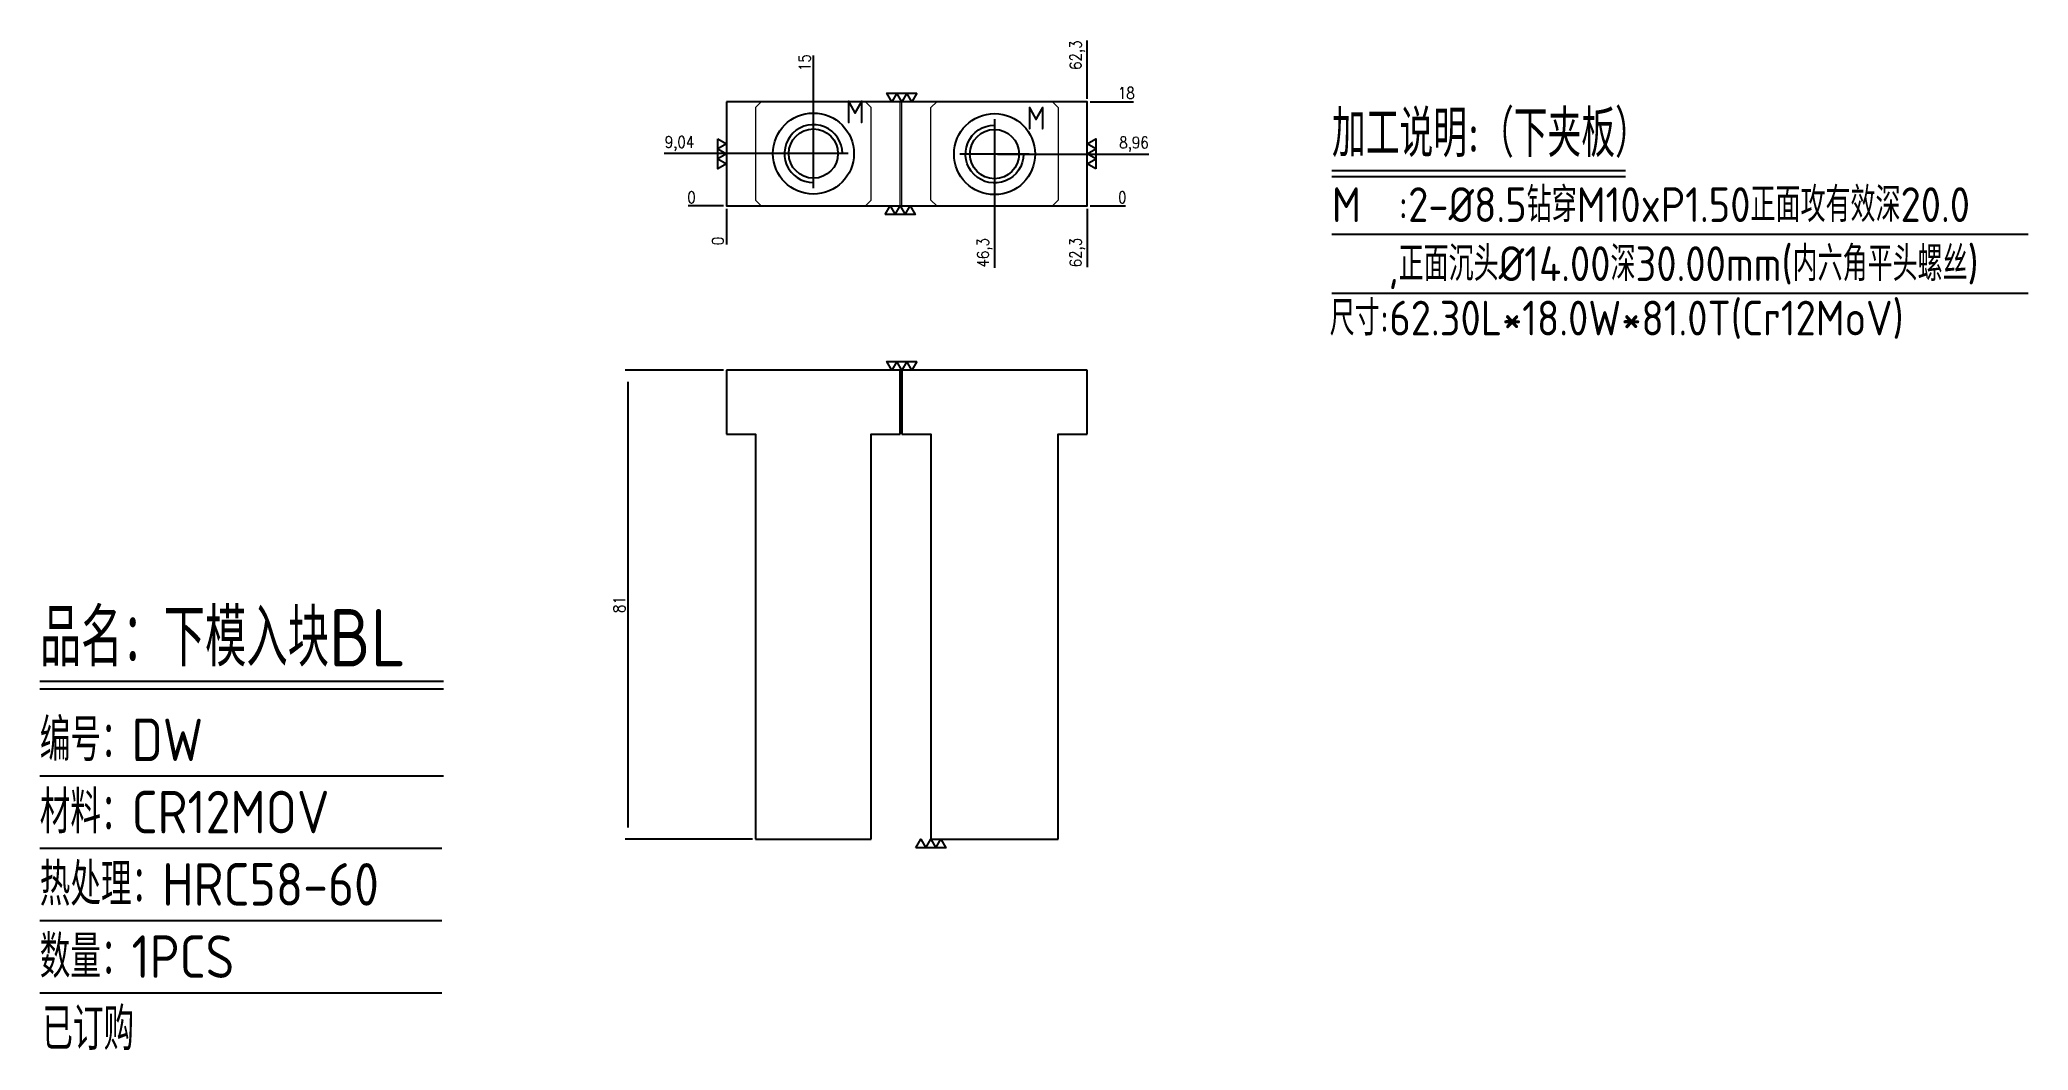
# Model space of a CAD drawing. Header units: millimetres. Extents: x 111879 to 112222, y -5208 to -5033.
import ezdxf
from ezdxf.enums import TextEntityAlignment as Align

# ---------------------------------------------------------------- set-up
doc = ezdxf.new("R2010")
doc.units = ezdxf.units.MM
doc.linetypes.add('CENTER', pattern=[0])
doc.linetypes.add('HIDDEN', pattern=[0])
for name, color, linetype in [('DIM', 4, 'Continuous'), ('PH2_P', 2, 'Continuous'), ('PRESS', 3, 'Continuous'), ('TEXT', 4, 'Continuous')]:
    doc.layers.add(name, color=color, linetype=linetype)
doc.styles.add('gbenor', font='gbenor.shx', dxfattribs={"bigfont": 'gbcbig.shx'})
doc.styles.get("Standard").update_dxf_attribs({"font": 'txt.shx', "width": 0.85, "bigfont": 'ctxt.shx'})
doc.dimstyles.new('T-2-WX', dxfattribs={"dimtxt": 2, "dimasz": 2, "dimexe": 0.5, "dimexo": 0.5, "dimgap": 0.5, "dimtad": 1, "dimtxsty": 'Standard', "dimblk": 'OPEN30', "dimcen": 0, "dimazin": 3, "dimtfac": 1, "dimtmove": 0, "dimatfit": 3, "dimldrblk": 'OPEN30', "dimlwd": -1, "dimlwe": -1})

# ---------------------------------------------------------------- blocks, each defined once
blk = doc.blocks.new('*D7579')
at = {"layer": 'Defpoints', "color": 0}
for p in [(111997.3, -5061.75), (112059.6, -5061.75), (112064.6, -5061.75)]:
    blk.add_point(p, dxfattribs=at)
at = {"layer": 'DIM', "color": 0}
blk.add_line((112060.1, -5061.75), (112066.24, -5061.75), dxfattribs=at)
at = {"layer": 'DIM', "color": 0, "insert": (112065.67, -5060.25), "char_height": 2, "attachment_point": 5}
blk.add_mtext('0', dxfattribs=at)
blk = doc.blocks.new('_Open30')
blk = doc.blocks.new('*D7580')
at = {"layer": 'Defpoints', "color": 0}
for p in [(112043.6, -5052.79), (112064.6, -5052.79), (111997.3, -5061.75)]:
    blk.add_point(p, dxfattribs=at)
at = {"layer": 'DIM', "color": 0}
for p, q in [((112044.1, -5052.79), (112056.6, -5052.79)), ((112056.6, -5052.79), (112060.6, -5052.79)), ((112060.6, -5052.79), (112070.28, -5052.79))]:
    blk.add_line(p, q, dxfattribs=at)
at = {"layer": 'DIM', "color": 0, "insert": (112067.69, -5051.1), "char_height": 2, "attachment_point": 5}
blk.add_mtext('8,96', dxfattribs=at)
blk = doc.blocks.new('*D7581')
at = {"layer": 'Defpoints', "color": 0}
for p in [(112059.6, -5043.75), (112064.6, -5043.75), (111997.3, -5061.75)]:
    blk.add_point(p, dxfattribs=at)
at = {"layer": 'DIM', "color": 0}
blk.add_line((112060.1, -5043.75), (112067.61, -5043.75), dxfattribs=at)
at = {"layer": 'DIM', "color": 0, "insert": (112066.36, -5042.25), "char_height": 2, "attachment_point": 5}
blk.add_mtext('18', dxfattribs=at)
blk = doc.blocks.new('*D7582')
at = {"layer": 'Defpoints', "color": 0}
for p in [(111992.3, -5061.75), (111997.3, -5061.75), (111997.3, -5061.75)]:
    blk.add_point(p, dxfattribs=at)
at = {"layer": 'DIM', "color": 0}
blk.add_line((111996.8, -5061.75), (111990.67, -5061.75), dxfattribs=at)
at = {"layer": 'DIM', "color": 0, "insert": (111991.24, -5060.25), "char_height": 2, "attachment_point": 5}
blk.add_mtext('0', dxfattribs=at)
blk = doc.blocks.new('*D7583')
at = {"layer": 'Defpoints', "color": 0}
for p in [(111992.3, -5052.7), (112012.3, -5052.71), (111997.3, -5061.75)]:
    blk.add_point(p, dxfattribs=at)
at = {"layer": 'DIM', "color": 0}
for p, q in [((111996.3, -5052.7), (111986.54, -5052.7)), ((112000.3, -5052.71), (111996.3, -5052.7)), ((112011.8, -5052.71), (112000.3, -5052.71))]:
    blk.add_line(p, q, dxfattribs=at)
at = {"layer": 'DIM', "color": 0, "insert": (111989.17, -5051.01), "char_height": 2, "attachment_point": 5}
blk.add_mtext('9,04', dxfattribs=at)
blk = doc.blocks.new('*D7584')
at = {"layer": 'Defpoints', "color": 0}
for p in [(111997.3, -5061.75), (112059.6, -5061.75), (112059.6, -5066.75)]:
    blk.add_point(p, dxfattribs=at)
at = {"layer": 'DIM', "color": 0}
blk.add_line((112059.6, -5062.25), (112059.6, -5072.35), dxfattribs=at)
at = {"layer": 'DIM', "color": 0, "insert": (112057.91, -5069.8), "char_height": 2, "attachment_point": 5, "rotation": 90}
blk.add_mtext('62,3', dxfattribs=at)
blk = doc.blocks.new('*D7585')
at = {"layer": 'Defpoints', "color": 0}
for p in [(112043.6, -5052.79), (111997.3, -5061.75), (112043.6, -5066.75)]:
    blk.add_point(p, dxfattribs=at)
at = {"layer": 'DIM', "color": 0}
blk.add_line((112043.6, -5053.29), (112043.6, -5072.43), dxfattribs=at)
at = {"layer": 'DIM', "color": 0, "insert": (112041.91, -5069.84), "char_height": 2, "attachment_point": 5, "rotation": 90}
blk.add_mtext('46,3', dxfattribs=at)
blk = doc.blocks.new('*D7586')
at = {"layer": 'Defpoints', "color": 0}
for p in [(111997.3, -5061.75), (111997.3, -5061.75), (111997.3, -5066.75)]:
    blk.add_point(p, dxfattribs=at)
at = {"layer": 'DIM', "color": 0}
blk.add_line((111997.3, -5062.25), (111997.3, -5068.38), dxfattribs=at)
at = {"layer": 'DIM', "color": 0, "insert": (111995.8, -5067.81), "char_height": 2, "attachment_point": 5, "rotation": 90}
blk.add_mtext('0', dxfattribs=at)
blk = doc.blocks.new('*D7587')
at = {"layer": 'Defpoints', "color": 0}
for p in [(112059.6, -5038.75), (112059.6, -5043.75), (111997.3, -5061.75)]:
    blk.add_point(p, dxfattribs=at)
at = {"layer": 'DIM', "color": 0}
blk.add_line((112059.6, -5043.25), (112059.6, -5033.15), dxfattribs=at)
at = {"layer": 'DIM', "color": 0, "insert": (112057.91, -5035.7), "char_height": 2, "attachment_point": 5, "rotation": 90}
blk.add_mtext('62,3', dxfattribs=at)
blk = doc.blocks.new('*D7588')
at = {"layer": 'Defpoints', "color": 0}
for p in [(112012.3, -5038.75), (112012.3, -5052.71), (111997.3, -5061.75)]:
    blk.add_point(p, dxfattribs=at)
at = {"layer": 'DIM', "color": 0}
blk.add_line((112012.3, -5052.21), (112012.3, -5035.74), dxfattribs=at)
at = {"layer": 'DIM', "color": 0, "insert": (112010.8, -5036.99), "char_height": 2, "attachment_point": 5, "rotation": 90}
blk.add_mtext('15', dxfattribs=at)
blk = doc.blocks.new('*D7589')
at = {"layer": 'Defpoints', "color": 0}
for p in [(111997.3, -5090.11), (111980.26, -5171.11), (112002.3, -5171.11)]:
    blk.add_point(p, dxfattribs=at)
at = {"layer": 'DIM', "color": 0}
for p, q in [((111996.8, -5090.11), (111979.76, -5090.11)), ((111980.26, -5092.11), (111980.26, -5169.11)), ((112001.8, -5171.11), (111979.76, -5171.11))]:
    blk.add_line(p, q, dxfattribs=at)
at = {"layer": 'DIM', "color": 0, "insert": (111978.76, -5130.61), "char_height": 2, "attachment_point": 5, "rotation": 90}
blk.add_mtext('81', dxfattribs=at)

msp = doc.modelspace()

# ---------------------------------------------------------------- linework, layer by layer
at = {"layer": 'DIM', "color": 4, "linetype": 'Continuous', "lineweight": 25}
for p, q in [((111878.647, -5143.862), (111948.389, -5143.862)), ((111878.647, -5145.147), (111948.389, -5145.147)), ((111878.647, -5160.204), (111948.389, -5160.204)), ((111878.647, -5172.69), (111948.086, -5172.69)), ((111878.647, -5185.176), (111948.086, -5185.176)), ((111878.647, -5197.663), (111948.086, -5197.663))]:
    msp.add_line(p, q, dxfattribs=at)
at = {"layer": 'PH2_P', "linetype": 'Continuous'}
for p, q in [((112027.303, -5090.112), (111997.303, -5090.112)), ((111997.303, -5090.112), (111997.303, -5101.162)), ((112027.303, -5101.162), (112027.303, -5090.112)), ((112059.603, -5090.112), (112027.603, -5090.112)), ((112027.603, -5090.112), (112027.603, -5101.162)), ((112059.603, -5101.162), (112059.603, -5090.112)), ((112002.303, -5171.112), (112022.303, -5171.112)), ((112032.603, -5171.112), (112054.603, -5171.112))]:
    msp.add_line(p, q, dxfattribs=at)
at = {"layer": 'PH2_P', "color": 1, "linetype": 'Continuous', "lineweight": 15}
for points in [[(111997.303, -5043.746), (111997.303, -5061.746), (112027.303, -5061.746), (112027.303, -5043.746)], [(112027.603, -5061.746), (112027.603, -5043.746), (112059.603, -5043.746), (112059.603, -5061.746)]]:
    msp.add_lwpolyline(points, close=True, dxfattribs=at)
at = {"layer": 'PH2_P', "linetype": 'HIDDEN', "lineweight": 15, "ltscale": 3}
for points in [[(112002.303, -5044.746), (112002.303, -5060.746), (112003.303, -5061.746), (112021.303, -5061.746), (112022.303, -5060.746), (112022.303, -5044.746), (112021.303, -5043.746), (112003.303, -5043.746)], [(112032.603, -5060.746), (112032.603, -5044.746), (112033.603, -5043.746), (112053.603, -5043.746), (112054.603, -5044.746), (112054.603, -5060.746), (112053.603, -5061.746), (112033.603, -5061.746)]]:
    msp.add_lwpolyline(points, close=True, dxfattribs=at)
at = {"layer": 'PH2_P'}
for points in [[(112017.303, -5052.705, 2.4142136), (112012.303, -5057.705)], [(112048.603, -5052.787, -2.4142136), (112043.603, -5047.787)]]:
    msp.add_lwpolyline(points, format="xyb", dxfattribs=at)
at = {"layer": 'PH2_P', "linetype": 'CENTER'}
for points in [[(112012.303, -5058.705), (112012.303, -5046.705)], [(112043.603, -5046.787), (112043.603, -5058.787)], [(112018.303, -5052.705), (112006.303, -5052.705)], [(112049.603, -5052.787), (112037.603, -5052.787)]]:
    msp.add_lwpolyline(points, dxfattribs=at)
at = {"layer": 'PH2_P', "color": 1, "linetype": 'Continuous'}
for points in [[(111997.303, -5101.162), (112002.303, -5101.162), (112002.303, -5171.112)], [(112022.303, -5171.112), (112022.303, -5101.162), (112027.303, -5101.162)], [(112027.603, -5101.162), (112032.603, -5101.162), (112032.603, -5171.112)], [(112054.603, -5171.112), (112054.603, -5101.162), (112059.603, -5101.162)]]:
    msp.add_lwpolyline(points, dxfattribs=at)
at = {"layer": 'PH2_P', "linetype": 'Continuous'}
for centre in [(112012.303, -5052.705), (112043.603, -5052.787)]:
    msp.add_circle(centre, 7, dxfattribs=at)
at = {"layer": 'PH2_P'}
for centre in [(112012.303, -5052.705), (112043.603, -5052.787)]:
    msp.add_circle(centre, 4.25, dxfattribs=at)
at = {"layer": 'PRESS', "color": 4}
for points in [[(112030.201, -5042.246), (112029.335, -5043.746), (112028.469, -5042.246), (112027.603, -5043.746), (112026.737, -5042.246), (112025.871, -5043.746), (112025.005, -5042.246), (112030.201, -5042.246)], [(111995.803, -5050.148), (111997.303, -5051.014), (111995.803, -5051.88), (111997.303, -5052.746), (111995.803, -5053.612), (111997.303, -5054.478), (111995.803, -5055.344), (111995.803, -5050.148)], [(112061.103, -5055.344), (112059.603, -5054.478), (112061.103, -5053.612), (112059.603, -5052.746), (112061.103, -5051.88), (112059.603, -5051.014), (112061.103, -5050.148), (112061.103, -5055.344)], [(112024.705, -5063.246), (112025.571, -5061.746), (112026.437, -5063.246), (112027.303, -5061.746), (112028.169, -5063.246), (112029.035, -5061.746), (112029.901, -5063.246), (112024.705, -5063.246)], [(112030.201, -5088.612), (112029.335, -5090.112), (112028.469, -5088.612), (112027.603, -5090.112), (112026.737, -5088.612), (112025.871, -5090.112), (112025.005, -5088.612), (112030.201, -5088.612)], [(112030.005, -5172.612), (112030.871, -5171.112), (112031.737, -5172.612), (112032.603, -5171.112), (112033.469, -5172.612), (112034.335, -5171.112), (112035.201, -5172.612), (112030.005, -5172.612)]]:
    msp.add_lwpolyline(points, close=True, dxfattribs=at)
at = {"layer": 'PRESS', "color": 8, "linetype": 'HIDDEN'}
msp.add_lwpolyline([(111997.303, -5043.746), (111997.303, -5061.746), (112059.603, -5061.746), (112059.603, -5043.746)], close=True, dxfattribs=at)
at = {"layer": 'TEXT', "color": 3, "linetype": 'Continuous'}
for p, q in [((112101.898, -5055.613), (112152.586, -5055.613)), ((112101.898, -5056.663), (112152.586, -5056.663)), ((112101.898, -5066.623), (112222.185, -5066.623)), ((112101.898, -5076.823), (112222.185, -5076.823))]:
    msp.add_line(p, q, dxfattribs=at)

# ---------------------------------------------------------------- texts
at = {"layer": 'DIM', "color": 3, "linetype": 'Continuous', "lineweight": 25, "style": 'gbenor'}
for s, height, p in [('品名：下模入块BL', 9.9155, (111878.647, -5141.291)), ('编号：DW', 7.3448, (111878.647, -5157.633)), ('材料：CR12MOV', 7.3448, (111878.647, -5170.12)), ('热处理：HRC58-60', 7.34481, (111878.647, -5182.606)), ('数量：1PCS', 7.3448, (111878.647, -5195.092)), ('已订购', 7.3448, (111879.094, -5207.578))]:
    msp.add_text(s, height=height, dxfattribs=at).set_placement(p)
at = {"layer": 'TEXT', "color": 4, "linetype": 'Continuous', "style": 'gbenor'}
for p in [(112019.516, -5045.493), (112050.78, -5046.577)]:
    msp.add_text('M', height=4, dxfattribs=at).set_placement(p, align=Align.MIDDLE_CENTER)
for s, height, p in [('加工说明:（下夹板）', 8.1, (112101.898, -5053.303)), ('M  :2-%%C8.5钻穿M10xP1.50正面攻有效深20.0', 6, (112101.898, -5064.523)), ('   ,正面沉头%%c14.00深30.00mm(内六角平头螺丝)', 6, (112101.898, -5074.723)), ('尺寸:62.30L*18.0W*81.0T(Cr12MoV)', 6, (112101.497, -5084.117))]:
    msp.add_text(s, height=height, dxfattribs=at).set_placement(p)

# ---------------------------------------------------------------- dimensions: what is measured, and where the dimension line sits
at = {"layer": 'DIM', "color": 4}
for feature_location, offset, dtype, origin, picture, middle in [((112059.603, -5043.746), (0, 5), 1, (111997.303, -5061.746), '*D7587', (112057.913, -5035.696)), ((112012.303, -5052.705), (0, 13.959), 1, (111997.303, -5061.746), '*D7588', (112010.803, -5036.991)), ((112059.603, -5043.746), (5, 0), 0, (111997.303, -5061.746), '*D7581', (112066.358, -5042.246)), ((112012.303, -5052.705), (-20, 0), 0, (111997.303, -5061.746), '*D7583', (111989.172, -5051.014)), ((112043.603, -5052.787), (21, 0), 0, (111997.303, -5061.746), '*D7580', (112067.694, -5051.096)), ((112043.603, -5052.787), (0, -13.959), 1, (111997.303, -5061.746), '*D7585', (112041.913, -5069.836)), ((111997.303074255, -5061.745866761), (-5, 0), 0, (111997.303074255, -5061.745866761), '*D7582', (111991.236407588, -5060.245866761)), ((112059.603074255, -5061.745866761), (5, 0), 0, (111997.303074255, -5061.745866761), '*D7579', (112065.669740922, -5060.245866761)), ((111997.303074255, -5061.745866761), (0, -5), 1, (111997.303074255, -5061.745866761), '*D7586', (111995.803074255, -5067.812533428)), ((112059.603, -5061.746), (0, -5), 1, (111997.303, -5061.746), '*D7584', (112057.913, -5069.796))]:
    dim = msp.add_ordinate_dim(feature_location=feature_location, offset=offset, dtype=dtype, origin=origin, dimstyle='T-2-WX', dxfattribs=at)
    dim.commit()
    dim.dimension.update_dxf_attribs({"geometry": picture, "text_midpoint": middle})
dim = msp.add_linear_dim(base=(111980.261, -5171.112), p1=(111997.303, -5090.112), p2=(112002.303, -5171.112), angle=90, dimstyle='T-2-WX', dxfattribs=at)
dim.commit()
dim.dimension.update_dxf_attribs({"geometry": '*D7589', "text_midpoint": (111978.761, -5130.612)})

doc.saveas('drawing.dxf')
